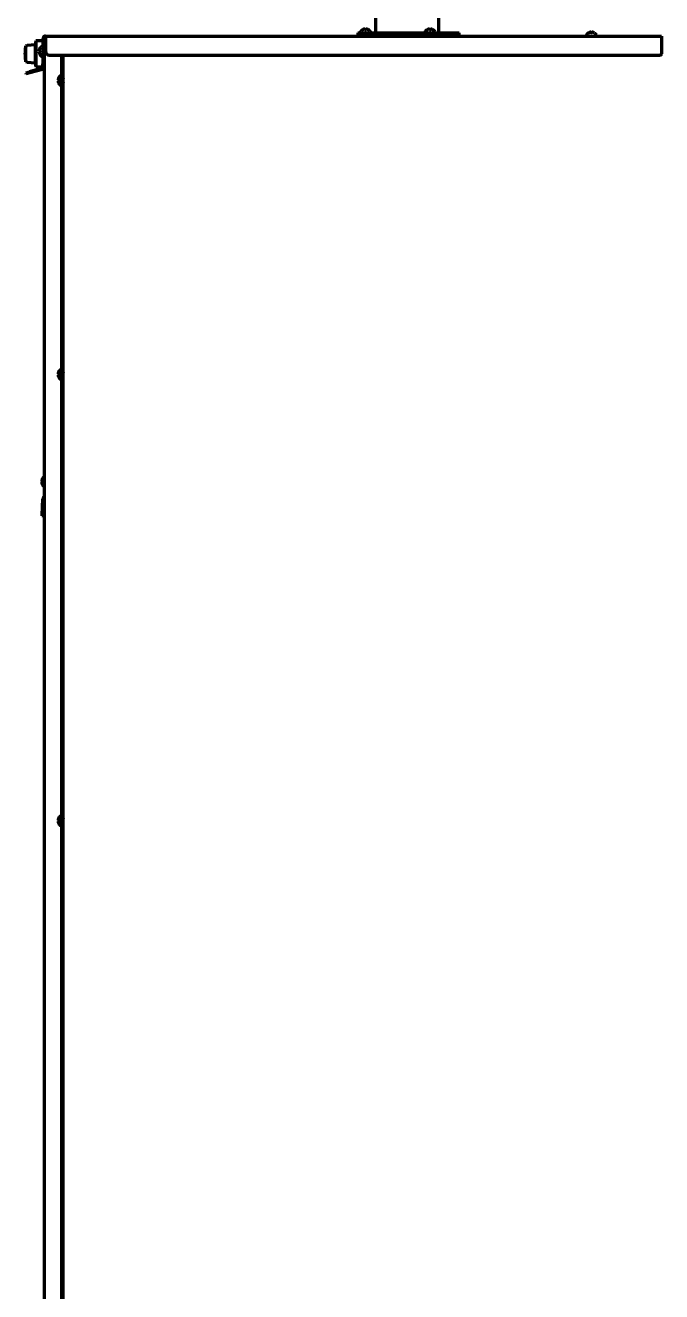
# Model space of a CAD drawing. Header units: inches. Extents: x -3055 to 7244, y 299 to 5591.
# Drawn here: x 4429 to 4932, y 2821 to 3822 of the extents above; entities that cross this region are included whole.
import ezdxf

# ---------------------------------------------------------------- set-up
doc = ezdxf.new("R2010")
doc.units = ezdxf.units.IN

msp = doc.modelspace()

# ---------------------------------------------------------------- linework, layer by layer
at = {"linetype": 'Continuous', "lineweight": 70}
for p, q in [((4706.2, 3838.2), (4706.2, 3815.6)), ((4756.2, 3815.6), (4756.2, 3838.2)), ((4445.4, 3813.1), (4932.2, 3813.1)), ((4445.4, 3813.1), (4445.4, 3811)), ((4691.2, 3814.1), (4773.2, 3814.1)), ((4691.2, 3814.1), (4691.2, 3813.1)), ((4692.2, 3815.6), (4732.2, 3815.6)), ((4692.2, 3815.6), (4692.2, 3814.1)), ((4694.2, 3816.2), (4694.2, 3816)), ((4695.9, 3818.1), (4695.9, 3818.1)), ((4700.5, 3818.1), (4700.5, 3818.1)), ((4702.2, 3816), (4702.2, 3816.2)), ((4732.2, 3815.6), (4772.2, 3815.6)), ((4745.2, 3816.2), (4745.2, 3816)), ((4746.9, 3818.1), (4746.9, 3818.1)), ((4751.5, 3818.1), (4751.5, 3818.1)), ((4753.2, 3816), (4753.2, 3816.2)), ((4772.2, 3814.1), (4772.2, 3815.6)), ((4773.2, 3813.1), (4773.2, 3814.1)), ((4872.7, 3813.7), (4872.7, 3813.5)), ((4874.4, 3815.6), (4874.4, 3815.6)), ((4879, 3815.6), (4879, 3815.6)), ((4880.7, 3813.5), (4880.7, 3813.7)), ((4932.2, 3813.1), (4932.2, 3811)), ((4430.4, 3805.6), (4429.9, 3805.5)), ((4429.9, 3805.5), (4430.9, 3805.6)), ((4429.9, 3792.7), (4429.9, 3805.5)), ((4437.2, 3806.1), (4430.9, 3805.7)), ((4430.9, 3805.7), (4430.9, 3805.6)), ((4437.8, 3809.5), (4437.2, 3806.1)), ((4437.2, 3806.1), (4437.2, 3792.1)), ((4437.8, 3809.5), (4437.8, 3788.8)), ((4443.4, 3809.5), (4437.8, 3809.5)), ((4440.9, 3803.3), (4441, 3803.3)), ((4443, 3805), (4442.8, 3805)), ((4443.4, 3811.1), (4443.4, 3791.1)), ((4443.4, 3811.1), (4444.4, 3811.1)), ((4444.4, 3811.1), (4444.4, 3791.1)), ((4444.4, 3809.4), (4444.4, 2485.2)), ((4444.4, 3805.1), (4444.4, 3805.1)), ((4444.4, 3802.8), (4444.4, 3802.8)), ((4445.4, 3811), (4445.4, 3801.1)), ((4932.2, 3811), (4932.2, 3799.1)), ((4430.9, 3792.6), (4429.9, 3792.7)), ((4430.9, 3792.6), (4430.9, 3792.6)), ((4430.9, 3792.6), (4437.2, 3792.1)), ((4437.2, 3792.1), (4437.8, 3788.8)), ((4441, 3798.7), (4440.9, 3798.7)), ((4442.8, 3797), (4443, 3797)), ((4444.4, 3799.3), (4444.4, 3799.3)), ((4444.4, 3793.1), (4444.4, 3793.1)), ((4448.4, 3798.1), (4931.2, 3798.1)), ((4458.4, 2487.2), (4458.4, 3798.1)), ((4459.2, 2487.2), (4459.2, 3798.1)), ((4459.4, 2146.6), (4459.4, 3798.1)), ((4429.9, 3784.2), (4432.8, 3785)), ((4429.9, 3784.2), (4430.2, 3783.3)), ((4433.1, 3784.1), (4430.2, 3783.3)), ((4442.7, 3787.7), (4432.8, 3785)), ((4442.9, 3786.7), (4433.1, 3784.1)), ((4437.8, 3788.8), (4443.4, 3788.8)), ((4443.4, 3788.1), (4443.4, 3791.1)), ((4443.4, 3788.1), (4444.4, 3788.1)), ((4444.4, 3791.1), (4444.4, 3788.1)), ((4458, 3782), (4457.8, 3782)), ((4455.9, 3780.3), (4456, 3780.3)), ((4456, 3775.7), (4455.9, 3775.7)), ((4457.8, 3774), (4458, 3774)), ((4459.3, 3779.6), (4459.2, 3779.6)), ((4459.2, 3776.4), (4459.3, 3776.4)), ((4459.4, 3779.8), (4459.3, 3779.6)), ((4459.3, 3776.4), (4459.3, 3779.6)), ((4459.3, 3776.4), (4459.4, 3776.3)), ((4455.9, 3548.1), (4456, 3548.1)), ((4456, 3543.5), (4455.9, 3543.5)), ((4458, 3549.8), (4457.8, 3549.8)), ((4459.3, 3547.4), (4459.2, 3547.4)), ((4459.2, 3544.2), (4459.3, 3544.2)), ((4459.4, 3547.6), (4459.3, 3547.4)), ((4459.3, 3544.2), (4459.3, 3547.4)), ((4459.3, 3544.2), (4459.4, 3544.1)), ((4457.8, 3541.8), (4458, 3541.8)), ((4442.9, 3463.3), (4443, 3463.3)), ((4443, 3458.7), (4442.9, 3458.7)), ((4442.8, 3435), (4443.3, 3447.3)), ((4443.8, 3434.9), (4444.3, 3447.3)), ((4442.8, 3434), (4442.8, 3435)), ((4443.8, 3433.9), (4442.8, 3434)), ((4443.8, 3434.9), (4443.8, 3433.9)), ((4455.9, 3195.4), (4456, 3195.4)), ((4458, 3197.1), (4457.8, 3197.1)), ((4459.3, 3194.7), (4459.2, 3194.7)), ((4459.4, 3194.9), (4459.3, 3194.7)), ((4459.3, 3191.5), (4459.3, 3194.7)), ((4456, 3190.8), (4455.9, 3190.8)), ((4457.8, 3189.1), (4458, 3189.1)), ((4459.2, 3191.5), (4459.3, 3191.5)), ((4459.3, 3191.5), (4459.4, 3191.4))]:
    msp.add_line(p, q, dxfattribs=at)
for centre, radius, start, end in [((4694.6, 3816.2), 0.4, 149.6988, 180), ((4694.6, 3816), 0.4, 180, 270), ((4698.4, 3814), 4.8, 121.5837, 149.6988), ((4698.2, 3814.3), 3.78, 90.0035, 97.6041), ((4698.2, 3814.3), 3.78, 82.3959, 89.9965), ((4698, 3814), 4.8, 30.3012, 58.4186), ((4701.8, 3816), 0.4, 270, 0), ((4701.8, 3816.2), 0.4, 0, 30.3012), ((4745.6, 3816.2), 0.4, 149.6988, 180), ((4745.6, 3816), 0.4, 180, 270), ((4749.4, 3814), 4.8, 121.5837, 149.6988), ((4749.2, 3814.3), 3.78, 90.0035, 97.6041), ((4749.2, 3814.3), 3.78, 82.3959, 89.9965), ((4749, 3814), 4.8, 30.3012, 58.4186), ((4752.8, 3816), 0.4, 270, 0), ((4752.8, 3816.2), 0.4, 0, 30.3012), ((4873.1, 3813.7), 0.4, 149.6988, 180), ((4873.1, 3813.5), 0.4, 180, 270), ((4876.9, 3811.5), 4.8, 121.5837, 149.6988), ((4876.7, 3811.8), 3.78, 90.0035, 97.6041), ((4876.7, 3811.8), 3.78, 82.3959, 89.9965), ((4876.5, 3811.5), 4.8, 30.3012, 58.4186), ((4880.3, 3813.5), 0.4, 270, 0), ((4880.3, 3813.7), 0.4, 0, 30.3012), ((4445, 3800.8), 4.8, 120.3012, 148.4186), ((4442.8, 3804.6), 0.4, 90, 120.3012), ((4443, 3804.6), 0.4, 0, 90), ((4444.7, 3801), 3.78, 172.3959, 179.9965), ((4444.7, 3801), 3.78, 180.0035, 187.6041), ((4445, 3801.2), 4.8, 211.5837, 239.6988), ((4442.8, 3797.4), 0.4, 239.6988, 270), ((4443, 3797.4), 0.4, 270, 0), ((4442.4, 3788.6), 1, 285, 0), ((4442.4, 3788.6), 2, 285, 345.5426), ((4457.8, 3781.6), 0.4, 90, 120.3012), ((4458, 3781.6), 0.4, 0, 90), ((4460, 3777.8), 4.8, 120.3012, 148.4186), ((4459.7, 3778), 3.78, 172.3959, 179.9965), ((4459.7, 3778), 3.78, 180.0035, 187.6041), ((4460, 3778.2), 4.8, 211.5837, 239.6988), ((4457.8, 3774.4), 0.4, 239.6988, 270), ((4458, 3774.4), 0.4, 270, 0), ((4460, 3545.6), 4.8, 120.3012, 148.4186), ((4459.7, 3545.8), 3.78, 172.3959, 179.9965), ((4459.7, 3545.8), 3.78, 180.0035, 187.6041), ((4460, 3546), 4.8, 211.5837, 239.6988), ((4457.8, 3549.4), 0.4, 90, 120.3012), ((4457.8, 3542.2), 0.4, 239.6988, 270), ((4458, 3549.4), 0.4, 0, 90), ((4458, 3542.2), 0.4, 270, 0), ((4447, 3460.8), 4.8, 123.0817, 148.4186), ((4446.7, 3461), 3.78, 172.3959, 179.9965), ((4446.7, 3461), 3.78, 180.0035, 187.6041), ((4447, 3461.2), 4.8, 211.5837, 236.9181), ((4445.3, 3447.3), 2, 115.5549, 178), ((4445.3, 3447.3), 1, 149.6238, 178), ((4460, 3192.9), 4.8, 120.3012, 148.4186), ((4459.7, 3193.1), 3.78, 172.3959, 179.9965), ((4459.7, 3193.1), 3.78, 180.0035, 187.6041), ((4457.8, 3196.7), 0.4, 90, 120.3012), ((4458, 3196.7), 0.4, 0, 90), ((4460, 3193.3), 4.8, 211.5837, 239.6988), ((4457.8, 3189.5), 0.4, 239.6988, 270), ((4458, 3189.5), 0.4, 270, 0), ((4463.2, 3116.8), 4.8, 142.7345, 146.8766), ((4463.2, 3117.2), 4.8, 213.1235, 217.2652)]:
    msp.add_arc(centre, radius, start, end, dxfattribs=at)
for centre, major_axis, start_param, end_param in [((4448.4, 3801.1), (3, 0), 3.141593, 4.712389), ((4931.2, 3799.1), (1, 0), 4.712389, 6.283185)]:
    msp.add_ellipse(centre, major_axis=major_axis, ratio=0.99863, start_param=start_param, end_param=end_param, dxfattribs=at)
for points in [[(4445.4, 3813.1), (4445.3, 3813.1), (4445.2, 3813.1), (4445, 3813.1), (4444.8, 3813), (4444.6, 3813), (4444.4, 3812.9), (4444.2, 3812.7), (4444.1, 3812.6), (4443.9, 3812.5), (4443.8, 3812.3), (4443.7, 3812.1), (4443.6, 3811.9), (4443.5, 3811.7), (4443.5, 3811.5), (4443.4, 3811.3), (4443.4, 3811.2), (4443.4, 3811.1)], [(4445.4, 3812.1), (4445.4, 3812.1), (4445.3, 3812.1), (4445.2, 3812.1), (4445.1, 3812.1), (4445, 3812), (4444.9, 3812), (4444.8, 3811.9), (4444.7, 3811.9), (4444.7, 3811.8), (4444.6, 3811.7), (4444.5, 3811.6), (4444.5, 3811.5), (4444.5, 3811.4), (4444.4, 3811.3), (4444.4, 3811.2), (4444.4, 3811.2), (4444.4, 3811.1)], [(4697.2, 3818.6), (4697.2, 3818.6), (4697.1, 3818.6), (4696.9, 3818.5), (4696.7, 3818.5), (4696.6, 3818.4), (4696.4, 3818.3), (4696.3, 3818.3), (4696.1, 3818.2), (4696, 3818.1), (4695.9, 3818.1)], [(4697.7, 3818.6), (4697.7, 3818.6), (4697.6, 3818.6), (4697.6, 3818.6), (4697.5, 3818.6), (4697.4, 3818.6), (4697.4, 3818.6), (4697.3, 3818.6), (4697.2, 3818.6), (4697.2, 3818.6)], [(4699.2, 3818.6), (4699.2, 3818.6), (4699.1, 3818.6), (4699.1, 3818.6), (4699, 3818.6), (4698.9, 3818.6), (4698.9, 3818.6), (4698.8, 3818.6), (4698.7, 3818.6), (4698.7, 3818.6)], [(4698.7, 3818.6), (4698.7, 3818.6), (4698.7, 3818.6), (4698.7, 3818.5), (4698.7, 3818.5), (4698.7, 3818.4), (4698.7, 3818.3), (4698.7, 3818.3), (4698.7, 3818.2), (4698.7, 3818.1), (4698.7, 3818.1)], [(4748.2, 3818.6), (4748.2, 3818.6), (4748.1, 3818.6), (4747.9, 3818.5), (4747.7, 3818.5), (4747.6, 3818.4), (4747.4, 3818.3), (4747.3, 3818.3), (4747.1, 3818.2), (4747, 3818.1), (4746.9, 3818.1)], [(4748.7, 3818.6), (4748.7, 3818.6), (4748.6, 3818.6), (4748.6, 3818.6), (4748.5, 3818.6), (4748.4, 3818.6), (4748.4, 3818.6), (4748.3, 3818.6), (4748.2, 3818.6), (4748.2, 3818.6)], [(4750.2, 3818.6), (4750.2, 3818.6), (4750.1, 3818.6), (4750.1, 3818.6), (4750, 3818.6), (4749.9, 3818.6), (4749.9, 3818.6), (4749.8, 3818.6), (4749.7, 3818.6), (4749.7, 3818.6)], [(4749.7, 3818.6), (4749.7, 3818.6), (4749.7, 3818.6), (4749.7, 3818.5), (4749.7, 3818.5), (4749.7, 3818.4), (4749.7, 3818.3), (4749.7, 3818.3), (4749.7, 3818.2), (4749.7, 3818.1), (4749.7, 3818.1)], [(4875.7, 3816.1), (4875.7, 3816.1), (4875.6, 3816.1), (4875.4, 3816), (4875.2, 3816), (4875.1, 3815.9), (4874.9, 3815.8), (4874.8, 3815.8), (4874.6, 3815.7), (4874.5, 3815.6), (4874.4, 3815.6)], [(4876.2, 3816.1), (4876.2, 3816.1), (4876.1, 3816.1), (4876.1, 3816.1), (4876, 3816.1), (4875.9, 3816.1), (4875.9, 3816.1), (4875.8, 3816.1), (4875.7, 3816.1), (4875.7, 3816.1)], [(4877.7, 3816.1), (4877.7, 3816.1), (4877.6, 3816.1), (4877.6, 3816.1), (4877.5, 3816.1), (4877.4, 3816.1), (4877.4, 3816.1), (4877.3, 3816.1), (4877.2, 3816.1), (4877.2, 3816.1)], [(4877.2, 3816.1), (4877.2, 3816.1), (4877.2, 3816.1), (4877.2, 3816), (4877.2, 3816), (4877.2, 3815.9), (4877.2, 3815.8), (4877.2, 3815.8), (4877.2, 3815.7), (4877.2, 3815.6), (4877.2, 3815.6)], [(4429.9, 3792.7), (4429.9, 3793), (4429.8, 3793.5), (4429.7, 3794.2), (4429.7, 3794.8), (4429.6, 3795.4), (4429.6, 3796), (4429.5, 3796.5), (4429.5, 3797), (4429.5, 3797.4), (4429.5, 3797.8), (4429.5, 3798.1), (4429.5, 3798.4), (4429.5, 3798.6), (4429.4, 3798.9), (4429.4, 3799.1), (4429.4, 3799.4), (4429.5, 3799.6), (4429.5, 3799.9), (4429.5, 3800.2), (4429.5, 3800.5), (4429.5, 3800.9), (4429.5, 3801.3), (4429.5, 3801.7), (4429.6, 3802.3), (4429.6, 3802.8), (4429.7, 3803.4), (4429.7, 3804.1), (4429.8, 3804.8), (4429.9, 3805.3), (4429.9, 3805.5)], [(4440.4, 3802), (4440.4, 3802), (4440.4, 3801.9), (4440.4, 3801.9), (4440.4, 3801.8), (4440.4, 3801.7), (4440.4, 3801.7), (4440.4, 3801.6), (4440.4, 3801.5), (4440.4, 3801.5)], [(4440.4, 3801.5), (4440.4, 3801.5), (4440.5, 3801.5), (4440.5, 3801.5), (4440.6, 3801.5), (4440.6, 3801.5), (4440.7, 3801.5), (4440.8, 3801.5), (4440.9, 3801.5), (4440.9, 3801.5), (4441, 3801.5)], [(4440.4, 3800.5), (4440.4, 3800.5), (4440.4, 3800.5), (4440.4, 3800.4), (4440.4, 3800.3), (4440.4, 3800.2), (4440.4, 3800.2), (4440.4, 3800.1), (4440.4, 3800), (4440.4, 3800)], [(4440.4, 3800), (4440.4, 3800), (4440.5, 3799.9), (4440.5, 3799.7), (4440.6, 3799.5), (4440.6, 3799.4), (4440.7, 3799.2), (4440.8, 3799.1), (4440.9, 3798.9), (4440.9, 3798.8), (4441, 3798.7)], [(4455.4, 3779), (4455.4, 3779), (4455.4, 3778.9), (4455.4, 3778.9), (4455.4, 3778.8), (4455.4, 3778.7), (4455.4, 3778.7), (4455.4, 3778.6), (4455.4, 3778.5), (4455.4, 3778.5)], [(4455.4, 3778.5), (4455.4, 3778.5), (4455.5, 3778.5), (4455.5, 3778.5), (4455.6, 3778.5), (4455.6, 3778.5), (4455.7, 3778.5), (4455.8, 3778.5), (4455.9, 3778.5), (4455.9, 3778.5), (4456, 3778.5)], [(4455.4, 3777.5), (4455.4, 3777.5), (4455.4, 3777.5), (4455.4, 3777.4), (4455.4, 3777.3), (4455.4, 3777.2), (4455.4, 3777.2), (4455.4, 3777.1), (4455.4, 3777), (4455.4, 3777)], [(4455.4, 3777), (4455.4, 3777), (4455.5, 3776.9), (4455.5, 3776.7), (4455.6, 3776.5), (4455.6, 3776.4), (4455.7, 3776.2), (4455.8, 3776.1), (4455.9, 3775.9), (4455.9, 3775.8), (4456, 3775.7)], [(4455.4, 3546.8), (4455.4, 3546.8), (4455.4, 3546.7), (4455.4, 3546.7), (4455.4, 3546.6), (4455.4, 3546.5), (4455.4, 3546.5), (4455.4, 3546.4), (4455.4, 3546.3), (4455.4, 3546.3)], [(4455.4, 3546.3), (4455.4, 3546.3), (4455.5, 3546.3), (4455.5, 3546.3), (4455.6, 3546.3), (4455.6, 3546.3), (4455.7, 3546.3), (4455.8, 3546.3), (4455.9, 3546.3), (4455.9, 3546.3), (4456, 3546.3)], [(4455.4, 3545.3), (4455.4, 3545.3), (4455.4, 3545.3), (4455.4, 3545.2), (4455.4, 3545.1), (4455.4, 3545), (4455.4, 3545), (4455.4, 3544.9), (4455.4, 3544.8), (4455.4, 3544.8)], [(4455.4, 3544.8), (4455.4, 3544.8), (4455.5, 3544.7), (4455.5, 3544.5), (4455.6, 3544.3), (4455.6, 3544.2), (4455.7, 3544), (4455.8, 3543.9), (4455.9, 3543.7), (4455.9, 3543.6), (4456, 3543.5)], [(4442.4, 3462), (4442.4, 3462), (4442.4, 3461.9), (4442.4, 3461.9), (4442.4, 3461.8), (4442.4, 3461.7), (4442.4, 3461.7), (4442.4, 3461.6), (4442.4, 3461.5), (4442.4, 3461.5)], [(4442.4, 3461.5), (4442.4, 3461.5), (4442.5, 3461.5), (4442.5, 3461.5), (4442.6, 3461.5), (4442.6, 3461.5), (4442.7, 3461.5), (4442.8, 3461.5), (4442.9, 3461.5), (4442.9, 3461.5), (4443, 3461.5)], [(4442.4, 3460.5), (4442.4, 3460.5), (4442.4, 3460.5), (4442.4, 3460.4), (4442.4, 3460.3), (4442.4, 3460.2), (4442.4, 3460.2), (4442.4, 3460.1), (4442.4, 3460), (4442.4, 3460)], [(4442.4, 3460), (4442.4, 3460), (4442.5, 3459.9), (4442.5, 3459.7), (4442.6, 3459.5), (4442.6, 3459.4), (4442.7, 3459.2), (4442.8, 3459.1), (4442.9, 3458.9), (4442.9, 3458.8), (4443, 3458.7)], [(4455.4, 3194.1), (4455.4, 3194.1), (4455.4, 3194), (4455.4, 3194), (4455.4, 3193.9), (4455.4, 3193.8), (4455.4, 3193.8), (4455.4, 3193.7), (4455.4, 3193.6), (4455.4, 3193.6)], [(4455.4, 3193.6), (4455.4, 3193.6), (4455.5, 3193.6), (4455.5, 3193.6), (4455.6, 3193.6), (4455.6, 3193.6), (4455.7, 3193.6), (4455.8, 3193.6), (4455.9, 3193.6), (4455.9, 3193.6), (4456, 3193.6)], [(4455.4, 3192.6), (4455.4, 3192.6), (4455.4, 3192.6), (4455.4, 3192.5), (4455.4, 3192.4), (4455.4, 3192.3), (4455.4, 3192.3), (4455.4, 3192.2), (4455.4, 3192.1), (4455.4, 3192.1)], [(4455.4, 3192.1), (4455.4, 3192.1), (4455.5, 3192), (4455.5, 3191.8), (4455.6, 3191.6), (4455.6, 3191.5), (4455.7, 3191.3), (4455.8, 3191.2), (4455.9, 3191), (4455.9, 3190.9), (4456, 3190.8)]]:
    msp.add_open_spline(points, degree=3, dxfattribs=at)
for points, knots in [([(4697.7, 3818.1), (4697.7, 3818.2), (4697.7, 3818.3), (4697.7, 3818.4), (4697.7, 3818.5), (4697.7, 3818.6), (4697.7, 3818.6), (4697.7, 3818.6)], [0, 0, 0, 0, 0.5, 0.5, 0.75, 0.75, 1, 1, 1, 1]), ([(4700.5, 3818.1), (4700.3, 3818.2), (4700.1, 3818.3), (4699.8, 3818.4), (4699.7, 3818.5), (4699.4, 3818.6), (4699.3, 3818.6), (4699.2, 3818.6)], [0, 0, 0, 0, 0.5, 0.5, 0.75, 0.75, 1, 1, 1, 1]), ([(4748.7, 3818.1), (4748.7, 3818.2), (4748.7, 3818.3), (4748.7, 3818.4), (4748.7, 3818.5), (4748.7, 3818.6), (4748.7, 3818.6), (4748.7, 3818.6)], [0, 0, 0, 0, 0.5, 0.5, 0.75, 0.75, 1, 1, 1, 1]), ([(4751.5, 3818.1), (4751.3, 3818.2), (4751.1, 3818.3), (4750.8, 3818.4), (4750.7, 3818.5), (4750.4, 3818.6), (4750.3, 3818.6), (4750.2, 3818.6)], [0, 0, 0, 0, 0.5, 0.5, 0.75, 0.75, 1, 1, 1, 1]), ([(4876.2, 3815.6), (4876.2, 3815.7), (4876.2, 3815.8), (4876.2, 3815.9), (4876.2, 3816), (4876.2, 3816.1), (4876.2, 3816.1), (4876.2, 3816.1)], [0, 0, 0, 0, 0.5, 0.5, 0.75, 0.75, 1, 1, 1, 1]), ([(4879, 3815.6), (4878.8, 3815.7), (4878.6, 3815.8), (4878.3, 3815.9), (4878.2, 3816), (4877.9, 3816.1), (4877.8, 3816.1), (4877.7, 3816.1)], [0, 0, 0, 0, 0.5, 0.5, 0.75, 0.75, 1, 1, 1, 1]), ([(4441, 3803.3), (4440.8, 3803.1), (4440.7, 3802.9), (4440.6, 3802.6), (4440.6, 3802.5), (4440.5, 3802.3), (4440.4, 3802.1), (4440.4, 3802)], [0, 0, 0, 0, 0.5, 0.5, 0.75, 0.75, 1, 1, 1, 1]), ([(4445.4, 3811), (4445.4, 3811), (4445.1, 3810.9), (4444.6, 3810.4), (4444.4, 3809.7), (4444.4, 3809.4)], [0, 0, 0, 0, 0.051641, 0.525821, 1, 1, 1, 1]), ([(4444.4, 3809.4), (4444.4, 3809.6), (4444.6, 3810), (4445.2, 3810.5), (4445.6, 3810.8), (4445.7, 3810.9)], [0, 0, 0, 0, 0.403628, 0.807255, 1, 1, 1, 1]), ([(4441, 3800.5), (4440.8, 3800.5), (4440.7, 3800.5), (4440.6, 3800.5), (4440.6, 3800.5), (4440.5, 3800.5), (4440.4, 3800.5), (4440.4, 3800.5)], [0, 0, 0, 0, 0.5, 0.5, 0.75, 0.75, 1, 1, 1, 1]), ([(4456, 3780.3), (4455.8, 3780.1), (4455.7, 3779.9), (4455.6, 3779.6), (4455.6, 3779.5), (4455.5, 3779.3), (4455.4, 3779.1), (4455.4, 3779)], [0, 0, 0, 0, 0.5, 0.5, 0.75, 0.75, 1, 1, 1, 1]), ([(4456, 3777.5), (4455.8, 3777.5), (4455.7, 3777.5), (4455.6, 3777.5), (4455.6, 3777.5), (4455.5, 3777.5), (4455.4, 3777.5), (4455.4, 3777.5)], [0, 0, 0, 0, 0.5, 0.5, 0.75, 0.75, 1, 1, 1, 1]), ([(4456, 3548.1), (4455.8, 3547.9), (4455.7, 3547.7), (4455.6, 3547.4), (4455.6, 3547.3), (4455.5, 3547.1), (4455.4, 3546.9), (4455.4, 3546.8)], [0, 0, 0, 0, 0.5, 0.5, 0.75, 0.75, 1, 1, 1, 1]), ([(4456, 3545.3), (4455.8, 3545.3), (4455.7, 3545.3), (4455.6, 3545.3), (4455.6, 3545.3), (4455.5, 3545.3), (4455.4, 3545.3), (4455.4, 3545.3)], [0, 0, 0, 0, 0.5, 0.5, 0.75, 0.75, 1, 1, 1, 1]), ([(4443, 3463.3), (4442.8, 3463.1), (4442.7, 3462.9), (4442.6, 3462.6), (4442.6, 3462.5), (4442.5, 3462.3), (4442.4, 3462.1), (4442.4, 3462)], [0, 0, 0, 0, 0.5, 0.5, 0.75, 0.75, 1, 1, 1, 1]), ([(4443, 3460.5), (4442.8, 3460.5), (4442.7, 3460.5), (4442.6, 3460.5), (4442.6, 3460.5), (4442.5, 3460.5), (4442.4, 3460.5), (4442.4, 3460.5)], [0, 0, 0, 0, 0.5, 0.5, 0.75, 0.75, 1, 1, 1, 1]), ([(4456, 3195.4), (4455.8, 3195.2), (4455.7, 3195), (4455.6, 3194.7), (4455.6, 3194.6), (4455.5, 3194.4), (4455.4, 3194.2), (4455.4, 3194.1)], [0, 0, 0, 0, 0.5, 0.5, 0.75, 0.75, 1, 1, 1, 1]), ([(4456, 3192.6), (4455.8, 3192.6), (4455.7, 3192.6), (4455.6, 3192.6), (4455.6, 3192.6), (4455.5, 3192.6), (4455.4, 3192.6), (4455.4, 3192.6)], [0, 0, 0, 0, 0.5, 0.5, 0.75, 0.75, 1, 1, 1, 1])]:
    msp.add_open_spline(points, degree=3, knots=knots, dxfattribs=at)

doc.saveas('drawing.dxf')
